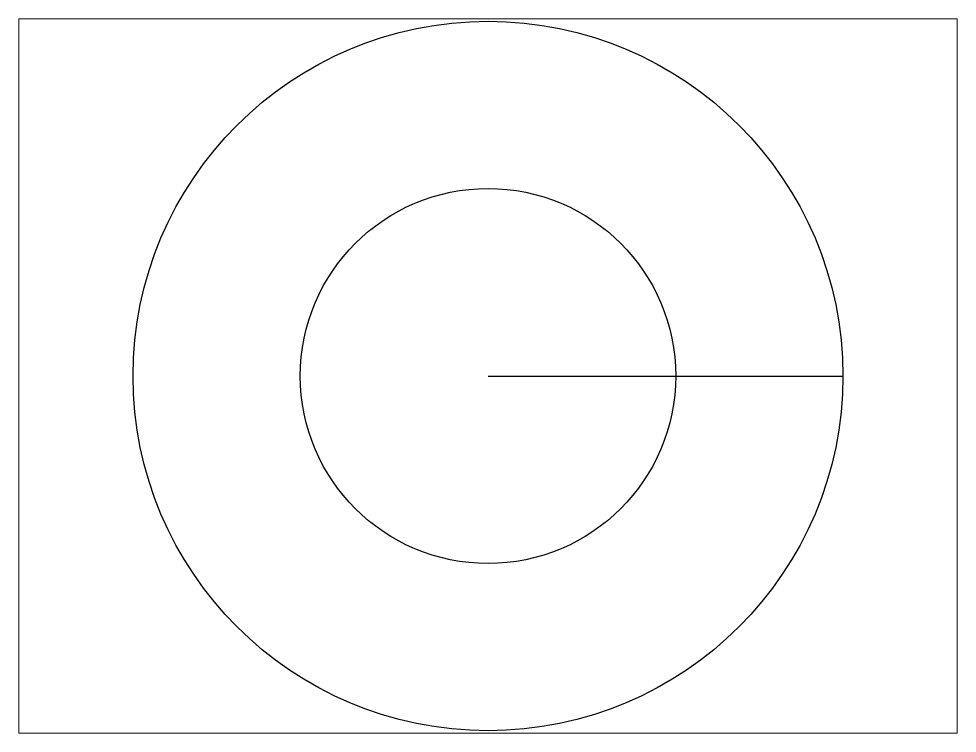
# Paper-space layout 'Layout1' of a CAD drawing. Header units: inches. Extents: x 1.05 to 9.45, y 0.8 to 7.2.
# The model-space entities are those that its viewports show. They can reach past a viewport. Long polylines and large blocks are cut down to what shows.
import ezdxf

# ---------------------------------------------------------------- set-up
doc = ezdxf.new("R2010")
doc.units = ezdxf.units.IN
doc.header["$MEASUREMENT"] = 0

msp = doc.modelspace()

# ---------------------------------------------------------------- linework, layer by layer
at = {"linetype": 'Continuous'}
msp.add_line((2192.01, 937.58), (2543.99, 937.58), dxfattribs=at)
for radius in [351.98, 186.13]:
    msp.add_circle((2192.01, 937.58), radius, dxfattribs=at)

psp = doc.layouts.get("Layout1")

# ---------------------------------------------------------------- viewports
at = {"layer": '0', "linetype": 'Continuous'}
psp.add_viewport(center=(5.25, 4), size=(8.4, 6.4), view_center_point=(2192.0076, 937.5811), view_height=709.06279, dxfattribs=at)

doc.saveas('drawing.dxf')
